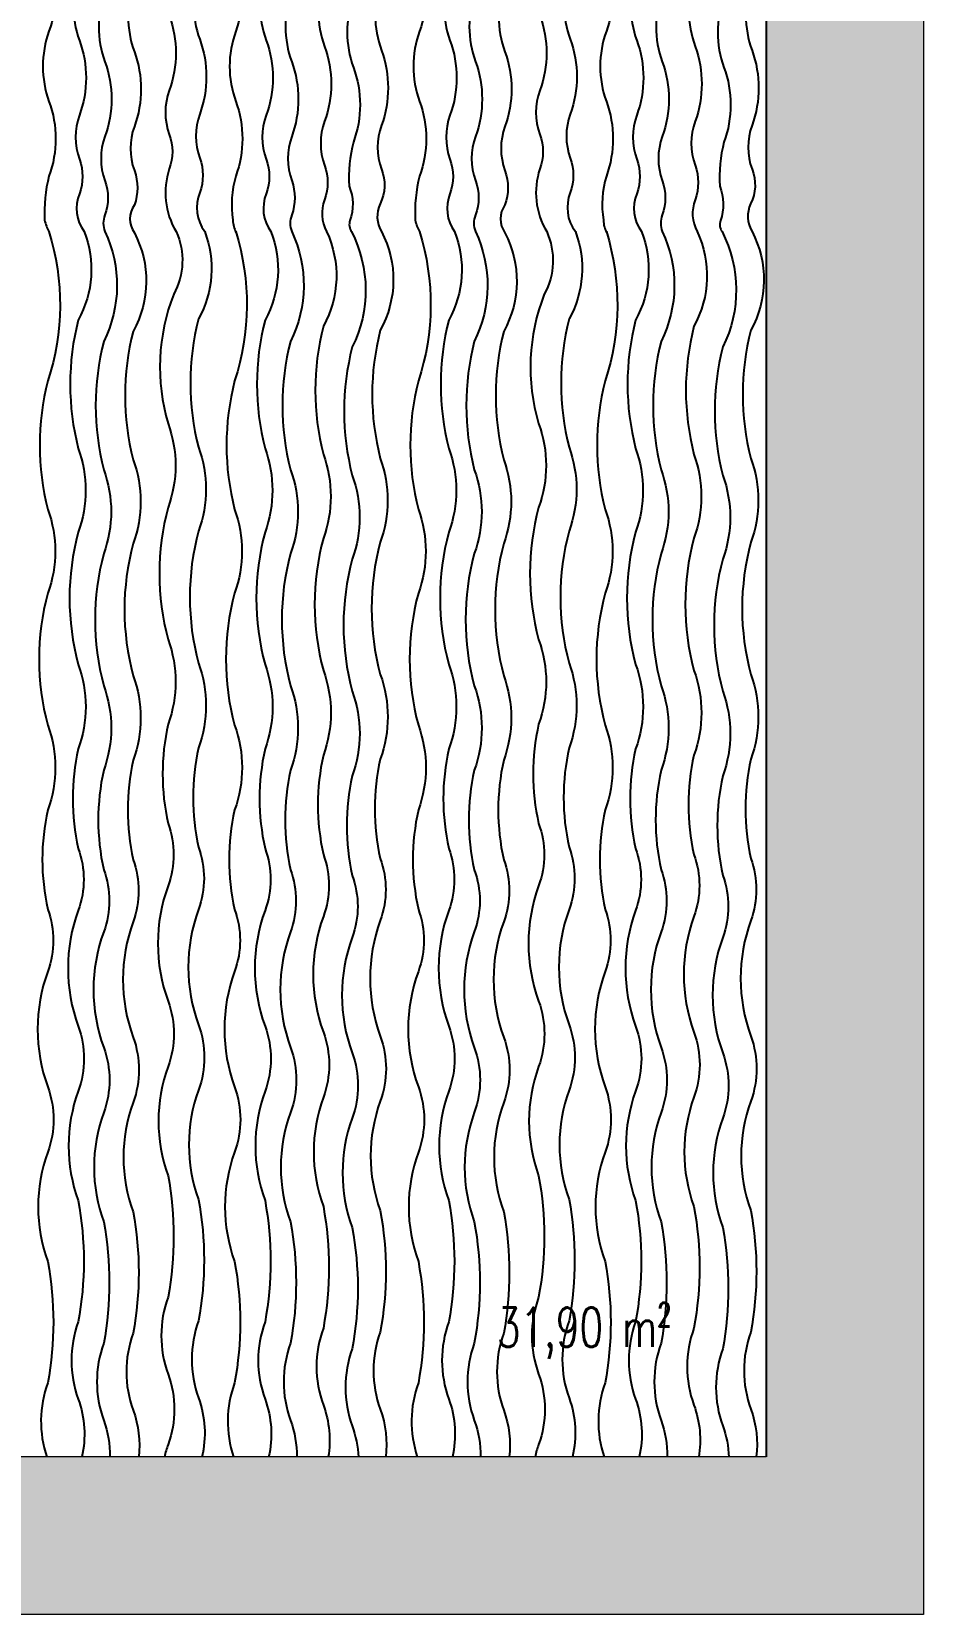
# Model space of a CAD drawing. Header units: metres. Extents: x -442 to 316, y -503 to 125.
# Drawn here: x -20.5 to -18.232, y -82.679 to -78.657 of the extents above; entities that cross this region are included whole.
import ezdxf

# ---------------------------------------------------------------- set-up
doc = ezdxf.new("R2010")
doc.units = ezdxf.units.M
doc.layers.add('FLOATING-WINDOWS', color=2, linetype='Continuous', plot=False)
for name, color, linetype in [('popis', 6, 'Continuous'), ('SRAFA', 251, 'Continuous'), ('ZDIVO', 1, 'Continuous')]:
    doc.layers.add(name, color=color, linetype=linetype)
doc.styles.add('ROMANS', font='romans.shx', dxfattribs={"width": 0.7})

msp = doc.modelspace()

# ---------------------------------------------------------------- hatches: boundary and pattern name
at = {"layer": 'SRAFA', "linetype": 'Continuous', "lineweight": 0}
msp.add_hatch(color=256, dxfattribs=at).paths.add_polyline_path([(-23.53234, -70.084794), (-23.53234, -70.484794), (-25.180584, -70.484794), (-25.180584, -70.584794), (-23.53234, -70.584794), (-23.53234, -71.184794), (-23.53234, -72.864794), (-24.13234, -72.864794), (-24.13234, -73.164794), (-18.63234, -73.164794), (-18.63234, -82.279256), (-22.28234, -82.279256), (-23.176403, -79.208141), (-23.560907, -79.3184), (-22.583758, -82.679256), (-18.23234, -82.679256), (-18.23234, -72.864794), (-23.23234, -72.864794), (-23.23234, -70.084794)])

# ---------------------------------------------------------------- linework, layer by layer
at = {"layer": 'FLOATING-WINDOWS', "linetype": 'Continuous', "lineweight": 0, "flags": 128}
msp.add_lwpolyline([(-25.738807, -72.064599), (-23.53234, -72.064599), (-23.53234, -72.864794), (-24.13234, -72.864794), (-24.13234, -73.164794), (-18.63234, -73.164794), (-18.63234, -82.279256), (-22.28234, -82.279256), (-23.176403, -79.208141), (-23.406579, -79.273072), (-24.19839, -76.466149, 0.46797345), (-25.123326, -75.98672), (-25.584384, -73.164794), (-25.559053, -73.164794), (-25.738807, -72.064599)], format="xyb", close=True, dxfattribs=at)
at = {"layer": 'FLOATING-WINDOWS', "linetype": 'Continuous', "lineweight": 0}
msp.add_lwpolyline([(-22.13234, -73.164794), (-18.63234, -73.164794), (-18.63234, -82.279256), (-22.13234, -82.279256)], close=True, dxfattribs=at)
at = {"layer": 'SRAFA', "linetype": 'Continuous', "flags": 128}
for points in [[(-20.150099, -74.416627, 0.11028975), (-20.150099, -74.669504, -0.1768325), (-20.150099, -74.82722, 0.1768325), (-20.150099, -75.120971, -0.1768325), (-20.150099, -75.286575, 0.1768325), (-20.150099, -75.564478, -0.0913995), (-20.150099, -75.873039, 0.1768325), (-20.150099, -76.068934, -0.1768325), (-20.150099, -76.247489, 0.1768325), (-20.150099, -76.420848, -0.15410988), (-20.150099, -76.733399, 0.1768325), (-20.150099, -76.913931, -0.1768325), (-20.150099, -77.049093, 0.1768325), (-20.150099, -77.262349, -0.1768325), (-20.150099, -77.627602, 0.1768325), (-20.150099, -77.785963, -0.1768325), (-20.150099, -78.068748, 0.1768325), (-20.150099, -78.257143, -0.1768325), (-20.150099, -78.437835, 0.1768325), (-20.150099, -78.615857, -0.1768325), (-20.150099, -78.805889, 0.1768325), (-20.150099, -78.917776, -0.1768325), (-20.150099, -79.005325, 0.22054268), (-20.132573, -79.164794, 5.65506899)], [(-19.207674, -74.416627, 0.11028975), (-19.207674, -74.669504, -0.1768325), (-19.207674, -74.82722, 0.1768325), (-19.207674, -75.120971, -0.1768325), (-19.207674, -75.286575, 0.1768325), (-19.207674, -75.564478, -0.0913995), (-19.207674, -75.873039, 0.1768325), (-19.207674, -76.068934, -0.1768325), (-19.207674, -76.247489, 0.1768325), (-19.207674, -76.420848, -0.15410988), (-19.207674, -76.733399, 0.1768325), (-19.207674, -76.913931, -0.1768325), (-19.207674, -77.049093, 0.1768325), (-19.207674, -77.262349, -0.1768325), (-19.207674, -77.627602, 0.1768325), (-19.207674, -77.785963, -0.1768325), (-19.207674, -78.068748, 0.1768325), (-19.207674, -78.257143, -0.1768325), (-19.207674, -78.437835, 0.1768325), (-19.207674, -78.615857, -0.1768325), (-19.207674, -78.805889, 0.1768325), (-19.207674, -78.917776, -0.1768325), (-19.207674, -79.005325, 0.22054268), (-19.190147, -79.164794, 5.65506899)], [(-20.456047, -74.419662, -0.1768325), (-20.456047, -74.634553, 0.11028975), (-20.456047, -74.88743, -0.1768325), (-20.456047, -75.045146, 0.1768325), (-20.456047, -75.338897, -0.1768325), (-20.456047, -75.504501, 0.1768325), (-20.456047, -75.782404, -0.0913995), (-20.456047, -76.090965, 0.1768325), (-20.456047, -76.28686, -0.1768325), (-20.456047, -76.465415, 0.1768325), (-20.456047, -76.638774, -0.15410988), (-20.456047, -76.951325, 0.1768325), (-20.456047, -77.131858, -0.1768325), (-20.456047, -77.26702, 0.1768325), (-20.456047, -77.480275, -0.1768325), (-20.456047, -77.845528, 0.1768325), (-20.456047, -78.003889, -0.1768325), (-20.456047, -78.286674, 0.1768325), (-20.456047, -78.475069, -0.1768325), (-20.456047, -78.655761, 0.1768325), (-20.456047, -78.833783, -0.1768325), (-20.456047, -79.023815, 0.0773221), (-20.467097, -79.135702, 0.08286002), (-20.456047, -79.164794, -0.0587582)], [(-19.980994, -74.419662, -0.1768325), (-19.980994, -74.634553, 0.11028975), (-19.980994, -74.88743, -0.1768325), (-19.980994, -75.045146, 0.1768325), (-19.980994, -75.338897, -0.1768325), (-19.980994, -75.504501, 0.1768325), (-19.980994, -75.782404, -0.0913995), (-19.980994, -76.090965, 0.1768325), (-19.980994, -76.28686, -0.1768325), (-19.980994, -76.465415, 0.1768325), (-19.980994, -76.638774, -0.15410988), (-19.980994, -76.951325, 0.1768325), (-19.980994, -77.131858, -0.1768325), (-19.980994, -77.26702, 0.1768325), (-19.980994, -77.480275, -0.1768325), (-19.980994, -77.845528, 0.1768325), (-19.980994, -78.003889, -0.1768325), (-19.980994, -78.286674, 0.1768325), (-19.980994, -78.475069, -0.1768325), (-19.980994, -78.655761, 0.1768325), (-19.980994, -78.833783, -0.1768325), (-19.980994, -79.023815, 0.10914305), (-19.988514, -79.135702, 0.11412488), (-19.980397, -79.166728, -0.0587582)], [(-19.513622, -74.419662, -0.1768325), (-19.513622, -74.634553, 0.11028975), (-19.513622, -74.88743, -0.1768325), (-19.513622, -75.045146, 0.1768325), (-19.513622, -75.338897, -0.1768325), (-19.513622, -75.504501, 0.1768325), (-19.513622, -75.782404, -0.0913995), (-19.513622, -76.090965, 0.1768325), (-19.513622, -76.28686, -0.1768325), (-19.513622, -76.465415, 0.1768325), (-19.513622, -76.638774, -0.15410988), (-19.513622, -76.951325, 0.1768325), (-19.513622, -77.131858, -0.1768325), (-19.513622, -77.26702, 0.1768325), (-19.513622, -77.480275, -0.1768325), (-19.513622, -77.845528, 0.1768325), (-19.513622, -78.003889, -0.1768325), (-19.513622, -78.286674, 0.1768325), (-19.513622, -78.475069, -0.1768325), (-19.513622, -78.655761, 0.1768325), (-19.513622, -78.833783, -0.1768325), (-19.513622, -79.023815, 0.0773221), (-19.524672, -79.135702, 0.08286002), (-19.513622, -79.164794, -0.0587582)], [(-19.038569, -74.419662, -0.1768325), (-19.038569, -74.634553, 0.11028975), (-19.038569, -74.88743, -0.1768325), (-19.038569, -75.045146, 0.1768325), (-19.038569, -75.338897, -0.1768325), (-19.038569, -75.504501, 0.1768325), (-19.038569, -75.782404, -0.0913995), (-19.038569, -76.090965, 0.1768325), (-19.038569, -76.28686, -0.1768325), (-19.038569, -76.465415, 0.1768325), (-19.038569, -76.638774, -0.15410988), (-19.038569, -76.951325, 0.1768325), (-19.038569, -77.131858, -0.1768325), (-19.038569, -77.26702, 0.1768325), (-19.038569, -77.480275, -0.1768325), (-19.038569, -77.845528, 0.1768325), (-19.038569, -78.003889, -0.1768325), (-19.038569, -78.286674, 0.1768325), (-19.038569, -78.475069, -0.1768325), (-19.038569, -78.655761, 0.1768325), (-19.038569, -78.833783, -0.1768325), (-19.038569, -79.023815, 0.10914305), (-19.046088, -79.135702, 0.11412488), (-19.037971, -79.166728, -0.0587582)], [(-20.37866, -74.479711, 0.11028975), (-20.37866, -74.732588, -0.1768325), (-20.37866, -74.890305, 0.1768325), (-20.37866, -75.184055, -0.1768325), (-20.37866, -75.349659, 0.1768325), (-20.37866, -75.627563, -0.0913995), (-20.37866, -75.936124, 0.1768325), (-20.37866, -76.132018, -0.1768325), (-20.37866, -76.310574, 0.1768325), (-20.37866, -76.483933, -0.15410988), (-20.37866, -76.796483, 0.1768325), (-20.37866, -76.977016, -0.1768325), (-20.37866, -77.112178, 0.1768325), (-20.37866, -77.325434, -0.1768325), (-20.37866, -77.690687, 0.1768325), (-20.37866, -77.849047, -0.1768325), (-20.37866, -78.131833, 0.1768325), (-20.37866, -78.320228, -0.1768325), (-20.37866, -78.50092, 0.1768325), (-20.37866, -78.678941, -0.1768325), (-20.37866, -78.868973, 0.1768325), (-20.37866, -78.980861, -0.1768325), (-20.37866, -79.06841, 0.25763467), (-20.366929, -79.164794)], [(-20.072712, -74.476843, 0.11028975), (-20.072712, -74.72972, -0.1768325), (-20.072712, -74.887437, 0.1768325), (-20.072712, -75.181187, -0.1768325), (-20.072712, -75.346791, 0.1768325), (-20.072712, -75.624695, -0.0913995), (-20.072712, -75.933256, 0.1768325), (-20.072712, -76.12915, -0.1768325), (-20.072712, -76.307706, 0.1768325), (-20.072712, -76.481065, -0.15410988), (-20.072712, -76.793615, 0.1768325), (-20.072712, -76.974148, -0.1768325), (-20.072712, -77.10931, 0.1768325), (-20.072712, -77.322566, -0.1768325), (-20.072712, -77.687819, 0.1768325), (-20.072712, -77.846179, -0.1768325), (-20.072712, -78.128965, 0.1768325), (-20.072712, -78.31736, -0.1768325), (-20.072712, -78.498052, 0.1768325), (-20.072712, -78.676073, -0.1768325), (-20.072712, -78.866105, 0.1768325), (-20.072712, -78.977993, -0.1768325), (-20.072712, -79.065542, 0.26246864), (-20.059868, -79.164794)], [(-19.903608, -74.479711, 0.11028975), (-19.903608, -74.732588, -0.1768325), (-19.903608, -74.890305, 0.1768325), (-19.903608, -75.184055, -0.1768325), (-19.903608, -75.349659, 0.1768325), (-19.903608, -75.627563, -0.0913995), (-19.903608, -75.936124, 0.1768325), (-19.903608, -76.132018, -0.1768325), (-19.903608, -76.310574, 0.1768325), (-19.903608, -76.483933, -0.15410988), (-19.903608, -76.796483, 0.1768325), (-19.903608, -76.977016, -0.1768325), (-19.903608, -77.112178, 0.1768325), (-19.903608, -77.325434, -0.1768325), (-19.903608, -77.690687, 0.1768325), (-19.903608, -77.849047, -0.1768325), (-19.903608, -78.131833, 0.1768325), (-19.903608, -78.320228, -0.1768325), (-19.903608, -78.50092, 0.1768325), (-19.903608, -78.678941, -0.1768325), (-19.903608, -78.868973, 0.1768325), (-19.903608, -78.980861, -0.1768325), (-19.903608, -79.06841, 0.25763467), (-19.891877, -79.164794)], [(-19.755218, -74.495151, 0.11028975), (-19.755218, -74.748028, -0.1768325), (-19.755218, -74.905744, 0.1768325), (-19.755218, -75.199495, -0.1768325), (-19.755218, -75.365099, 0.1768325), (-19.755218, -75.643002, -0.0913995), (-19.755218, -75.951564, 0.1768325), (-19.755218, -76.147458, -0.1768325), (-19.755218, -76.326014, 0.1768325), (-19.755218, -76.499372, -0.15410988), (-19.755218, -76.811923, 0.1768325), (-19.755218, -76.992456, -0.1768325), (-19.755218, -77.127618, 0.1768325), (-19.755218, -77.340874, -0.1768325), (-19.755218, -77.706126, 0.1768325), (-19.755218, -77.864487, -0.1768325), (-19.755218, -78.147272, 0.1768325), (-19.755218, -78.335668, -0.1768325), (-19.755218, -78.516359, 0.1768325), (-19.755218, -78.694381, -0.1768325), (-19.755218, -78.884413, 0.1768325), (-19.755218, -78.9963, -0.1768325), (-19.755218, -79.08385, 0.21873872), (-19.750155, -79.164794)], [(-19.436235, -74.479711, 0.11028975), (-19.436235, -74.732588, -0.1768325), (-19.436235, -74.890305, 0.1768325), (-19.436235, -75.184055, -0.1768325), (-19.436235, -75.349659, 0.1768325), (-19.436235, -75.627563, -0.0913995), (-19.436235, -75.936124, 0.1768325), (-19.436235, -76.132018, -0.1768325), (-19.436235, -76.310574, 0.1768325), (-19.436235, -76.483933, -0.15410988), (-19.436235, -76.796483, 0.1768325), (-19.436235, -76.977016, -0.1768325), (-19.436235, -77.112178, 0.1768325), (-19.436235, -77.325434, -0.1768325), (-19.436235, -77.690687, 0.1768325), (-19.436235, -77.849047, -0.1768325), (-19.436235, -78.131833, 0.1768325), (-19.436235, -78.320228, -0.1768325), (-19.436235, -78.50092, 0.1768325), (-19.436235, -78.678941, -0.1768325), (-19.436235, -78.868973, 0.1768325), (-19.436235, -78.980861, -0.1768325), (-19.436235, -79.06841, 0.25763467), (-19.424504, -79.164794)], [(-19.130286, -74.476843, 0.11028975), (-19.130286, -74.72972, -0.1768325), (-19.130286, -74.887437, 0.1768325), (-19.130286, -75.181187, -0.1768325), (-19.130286, -75.346791, 0.1768325), (-19.130286, -75.624695, -0.0913995), (-19.130286, -75.933256, 0.1768325), (-19.130286, -76.12915, -0.1768325), (-19.130286, -76.307706, 0.1768325), (-19.130286, -76.481065, -0.15410988), (-19.130286, -76.793615, 0.1768325), (-19.130286, -76.974148, -0.1768325), (-19.130286, -77.10931, 0.1768325), (-19.130286, -77.322566, -0.1768325), (-19.130286, -77.687819, 0.1768325), (-19.130286, -77.846179, -0.1768325), (-19.130286, -78.128965, 0.1768325), (-19.130286, -78.31736, -0.1768325), (-19.130286, -78.498052, 0.1768325), (-19.130286, -78.676073, -0.1768325), (-19.130286, -78.866105, 0.1768325), (-19.130286, -78.977993, -0.1768325), (-19.130286, -79.065542, 0.26246864), (-19.117443, -79.164794)], [(-18.961183, -74.479711, 0.11028975), (-18.961183, -74.732588, -0.1768325), (-18.961183, -74.890305, 0.1768325), (-18.961183, -75.184055, -0.1768325), (-18.961183, -75.349659, 0.1768325), (-18.961183, -75.627563, -0.0913995), (-18.961183, -75.936124, 0.1768325), (-18.961183, -76.132018, -0.1768325), (-18.961183, -76.310574, 0.1768325), (-18.961183, -76.483933, -0.15410988), (-18.961183, -76.796483, 0.1768325), (-18.961183, -76.977016, -0.1768325), (-18.961183, -77.112178, 0.1768325), (-18.961183, -77.325434, -0.1768325), (-18.961183, -77.690687, 0.1768325), (-18.961183, -77.849047, -0.1768325), (-18.961183, -78.131833, 0.1768325), (-18.961183, -78.320228, -0.1768325), (-18.961183, -78.50092, 0.1768325), (-18.961183, -78.678941, -0.1768325), (-18.961183, -78.868973, 0.1768325), (-18.961183, -78.980861, -0.1768325), (-18.961183, -79.06841, 0.25763467), (-18.949452, -79.164794)], [(-18.812793, -74.495151, 0.11028975), (-18.812793, -74.748028, -0.1768325), (-18.812793, -74.905744, 0.1768325), (-18.812793, -75.199495, -0.1768325), (-18.812793, -75.365099, 0.1768325), (-18.812793, -75.643002, -0.0913995), (-18.812793, -75.951564, 0.1768325), (-18.812793, -76.147458, -0.1768325), (-18.812793, -76.326014, 0.1768325), (-18.812793, -76.499372, -0.15410988), (-18.812793, -76.811923, 0.1768325), (-18.812793, -76.992456, -0.1768325), (-18.812793, -77.127618, 0.1768325), (-18.812793, -77.340874, -0.1768325), (-18.812793, -77.706126, 0.1768325), (-18.812793, -77.864487, -0.1768325), (-18.812793, -78.147272, 0.1768325), (-18.812793, -78.335668, -0.1768325), (-18.812793, -78.516359, 0.1768325), (-18.812793, -78.694381, -0.1768325), (-18.812793, -78.884413, 0.1768325), (-18.812793, -78.9963, -0.1768325), (-18.812793, -79.08385, 0.21873872), (-18.807729, -79.164794)], [(-20.313824, -74.533886, 0.11028975), (-20.313824, -74.786763, -0.1768325), (-20.313824, -74.944479, 0.1768325), (-20.313824, -75.23823, -0.1768325), (-20.313824, -75.403834, 0.1768325), (-20.313824, -75.681738, -0.0913995), (-20.313824, -75.990299, 0.1768325), (-20.313824, -76.186193, -0.1768325), (-20.313824, -76.364749, 0.1768325), (-20.313824, -76.538107, -0.15410988), (-20.313824, -76.850658, 0.1768325), (-20.313824, -77.031191, -0.1768325), (-20.313824, -77.166353, 0.1768325), (-20.313824, -77.379609, -0.1768325), (-20.313824, -77.744861, 0.1768325), (-20.313824, -77.903222, -0.1768325), (-20.313824, -78.186007, 0.1768325), (-20.313824, -78.374403, -0.1768325), (-20.313824, -78.555094, 0.1768325), (-20.313824, -78.733116, -0.1768325), (-20.313824, -78.923148, 0.1768325), (-20.313824, -79.035035, -0.1768325), (-20.313824, -79.122585, 0.19610001), (-20.313824, -79.164794, 5.65506899)], [(-20.23895, -74.508386, 0.11028975), (-20.23895, -74.761263, -0.1768325), (-20.23895, -74.918979, 0.1768325), (-20.23895, -75.21273, -0.1768325), (-20.23895, -75.378334, 0.1768325), (-20.23895, -75.656237, -0.0913995), (-20.23895, -75.964798, 0.1768325), (-20.23895, -76.160693, -0.1768325), (-20.23895, -76.339248, 0.1768325), (-20.23895, -76.512607, -0.15410988), (-20.23895, -76.825158, 0.1768325), (-20.23895, -77.005691, -0.1768325), (-20.23895, -77.140853, 0.1768325), (-20.23895, -77.354108, -0.1768325), (-20.23895, -77.719361, 0.1768325), (-20.23895, -77.877722, -0.1768325), (-20.23895, -78.160507, 0.1768325), (-20.23895, -78.348902, -0.1768325), (-20.23895, -78.529594, 0.1768325), (-20.23895, -78.707616, -0.1768325), (-20.23895, -78.897648, 0.1768325), (-20.23895, -79.009535, -0.1768325), (-20.23895, -79.097084, 0.31345184), (-20.23895, -79.167837, 5.65506899)], [(-19.838771, -74.533886, 0.11028975), (-19.838771, -74.786763, -0.1768325), (-19.838771, -74.944479, 0.1768325), (-19.838771, -75.23823, -0.1768325), (-19.838771, -75.403834, 0.1768325), (-19.838771, -75.681738, -0.0913995), (-19.838771, -75.990299, 0.1768325), (-19.838771, -76.186193, -0.1768325), (-19.838771, -76.364749, 0.1768325), (-19.838771, -76.538107, -0.15410988), (-19.838771, -76.850658, 0.1768325), (-19.838771, -77.031191, -0.1768325), (-19.838771, -77.166353, 0.1768325), (-19.838771, -77.379609, -0.1768325), (-19.838771, -77.744861, 0.1768325), (-19.838771, -77.903222, -0.1768325), (-19.838771, -78.186007, 0.1768325), (-19.838771, -78.374403, -0.1768325), (-19.838771, -78.555094, 0.1768325), (-19.838771, -78.733116, -0.1768325), (-19.838771, -78.923148, 0.1768325), (-19.838771, -79.035035, -0.1768325), (-19.838771, -79.122585, 0.17690161), (-19.838771, -79.164794, 5.65506899)], [(-19.61053, -74.505343, 0.11028975), (-19.61053, -74.75822, -0.1768325), (-19.61053, -74.915936, 0.1768325), (-19.61053, -75.209687, -0.1768325), (-19.61053, -75.375291, 0.1768325), (-19.61053, -75.653194, -0.0913995), (-19.61053, -75.961756, 0.1768325), (-19.61053, -76.15765, -0.1768325), (-19.61053, -76.336206, 0.1768325), (-19.61053, -76.509564, -0.15410988), (-19.61053, -76.822115, 0.1768325), (-19.61053, -77.002648, -0.1768325), (-19.61053, -77.13781, 0.1768325), (-19.61053, -77.351066, -0.1768325), (-19.61053, -77.716318, 0.1768325), (-19.61053, -77.874679, -0.1768325), (-19.61053, -78.157464, 0.1768325), (-19.61053, -78.34586, -0.1768325), (-19.61053, -78.526551, 0.1768325), (-19.61053, -78.704573, -0.1768325), (-19.61053, -78.894605, 0.1768325), (-19.61053, -79.006492, -0.21510528), (-19.614019, -79.094042, 0.2494926), (-19.61053, -79.164794, 5.65506899)], [(-19.371398, -74.533886, 0.11028975), (-19.371398, -74.786763, -0.1768325), (-19.371398, -74.944479, 0.1768325), (-19.371398, -75.23823, -0.1768325), (-19.371398, -75.403834, 0.1768325), (-19.371398, -75.681738, -0.0913995), (-19.371398, -75.990299, 0.1768325), (-19.371398, -76.186193, -0.1768325), (-19.371398, -76.364749, 0.1768325), (-19.371398, -76.538107, -0.15410988), (-19.371398, -76.850658, 0.1768325), (-19.371398, -77.031191, -0.1768325), (-19.371398, -77.166353, 0.1768325), (-19.371398, -77.379609, -0.1768325), (-19.371398, -77.744861, 0.1768325), (-19.371398, -77.903222, -0.1768325), (-19.371398, -78.186007, 0.1768325), (-19.371398, -78.374403, -0.1768325), (-19.371398, -78.555094, 0.1768325), (-19.371398, -78.733116, -0.1768325), (-19.371398, -78.923148, 0.1768325), (-19.371398, -79.035035, -0.1768325), (-19.371398, -79.122585, 0.19610001), (-19.371398, -79.164794, 5.65506899)], [(-19.296525, -74.508386, 0.11028975), (-19.296525, -74.761263, -0.1768325), (-19.296525, -74.918979, 0.1768325), (-19.296525, -75.21273, -0.1768325), (-19.296525, -75.378334, 0.1768325), (-19.296525, -75.656237, -0.0913995), (-19.296525, -75.964798, 0.1768325), (-19.296525, -76.160693, -0.1768325), (-19.296525, -76.339248, 0.1768325), (-19.296525, -76.512607, -0.15410988), (-19.296525, -76.825158, 0.1768325), (-19.296525, -77.005691, -0.1768325), (-19.296525, -77.140853, 0.1768325), (-19.296525, -77.354108, -0.1768325), (-19.296525, -77.719361, 0.1768325), (-19.296525, -77.877722, -0.1768325), (-19.296525, -78.160507, 0.1768325), (-19.296525, -78.348902, -0.1768325), (-19.296525, -78.529594, 0.1768325), (-19.296525, -78.707616, -0.1768325), (-19.296525, -78.897648, 0.1768325), (-19.296525, -79.009535, -0.1768325), (-19.296525, -79.097084, 0.31345184), (-19.296525, -79.167837, 5.65506899)], [(-18.896346, -74.533886, 0.11028975), (-18.896346, -74.786763, -0.1768325), (-18.896346, -74.944479, 0.1768325), (-18.896346, -75.23823, -0.1768325), (-18.896346, -75.403834, 0.1768325), (-18.896346, -75.681738, -0.0913995), (-18.896346, -75.990299, 0.1768325), (-18.896346, -76.186193, -0.1768325), (-18.896346, -76.364749, 0.1768325), (-18.896346, -76.538107, -0.15410988), (-18.896346, -76.850658, 0.1768325), (-18.896346, -77.031191, -0.1768325), (-18.896346, -77.166353, 0.1768325), (-18.896346, -77.379609, -0.1768325), (-18.896346, -77.744861, 0.1768325), (-18.896346, -77.903222, -0.1768325), (-18.896346, -78.186007, 0.1768325), (-18.896346, -78.374403, -0.1768325), (-18.896346, -78.555094, 0.1768325), (-18.896346, -78.733116, -0.1768325), (-18.896346, -78.923148, 0.1768325), (-18.896346, -79.035035, -0.1768325), (-18.896346, -79.122585, 0.17690161), (-18.896346, -79.164794, 5.65506899)], [(-18.668104, -74.505343, 0.11028975), (-18.668104, -74.75822, -0.1768325), (-18.668104, -74.915936, 0.1768325), (-18.668104, -75.209687, -0.1768325), (-18.668104, -75.375291, 0.1768325), (-18.668104, -75.653194, -0.0913995), (-18.668104, -75.961756, 0.1768325), (-18.668104, -76.15765, -0.1768325), (-18.668104, -76.336206, 0.1768325), (-18.668104, -76.509564, -0.15410988), (-18.668104, -76.822115, 0.1768325), (-18.668104, -77.002648, -0.1768325), (-18.668104, -77.13781, 0.1768325), (-18.668104, -77.351066, -0.1768325), (-18.668104, -77.716318, 0.1768325), (-18.668104, -77.874679, -0.1768325), (-18.668104, -78.157464, 0.1768325), (-18.668104, -78.34586, -0.1768325), (-18.668104, -78.526551, 0.1768325), (-18.668104, -78.704573, -0.1768325), (-18.668104, -78.894605, 0.1768325), (-18.668104, -79.006492, -0.21510528), (-18.671593, -79.094042, 0.2494926), (-18.668104, -79.164794, 5.65506899)], [(-19.681855, -74.548159, 0.11028975), (-19.681855, -74.801036, -0.1768325), (-19.681855, -74.958752, 0.1768325), (-19.681855, -75.252503, -0.1768325), (-19.681855, -75.418107, 0.1768325), (-19.681855, -75.69601, -0.0913995), (-19.681855, -76.004572, 0.1768325), (-19.681855, -76.200466, -0.1768325), (-19.681855, -76.379022, 0.1768325), (-19.681855, -76.55238, -0.15410988), (-19.681855, -76.864931, 0.1768325), (-19.681855, -77.045464, -0.1768325), (-19.681855, -77.180626, 0.1768325), (-19.681855, -77.393882, -0.1768325), (-19.681855, -77.759134, 0.1768325), (-19.681855, -77.917495, -0.1768325), (-19.681855, -78.20028, 0.1768325), (-19.681855, -78.388676, -0.1768325), (-19.681855, -78.569367, 0.1768325), (-19.681855, -78.747389, -0.1768325), (-19.681855, -78.937421, 0.07921408), (-19.692695, -79.049308, -0.18143638), (-19.690642, -79.136858, 0.23448804), (-19.686749, -79.164794, 0.06957736)], [(-18.73943, -74.548159, 0.11028975), (-18.73943, -74.801036, -0.1768325), (-18.73943, -74.958752, 0.1768325), (-18.73943, -75.252503, -0.1768325), (-18.73943, -75.418107, 0.1768325), (-18.73943, -75.69601, -0.0913995), (-18.73943, -76.004572, 0.1768325), (-18.73943, -76.200466, -0.1768325), (-18.73943, -76.379022, 0.1768325), (-18.73943, -76.55238, -0.15410988), (-18.73943, -76.864931, 0.1768325), (-18.73943, -77.045464, -0.1768325), (-18.73943, -77.180626, 0.1768325), (-18.73943, -77.393882, -0.1768325), (-18.73943, -77.759134, 0.1768325), (-18.73943, -77.917495, -0.1768325), (-18.73943, -78.20028, 0.1768325), (-18.73943, -78.388676, -0.1768325), (-18.73943, -78.569367, 0.1768325), (-18.73943, -78.747389, -0.1768325), (-18.73943, -78.937421, 0.07921408), (-18.75027, -79.049308, -0.18143638), (-18.748217, -79.136858, 0.23448804), (-18.744324, -79.164794, 0.06957736)], [(-20.456047, -79.164794), (-20.456047, -79.164794, -0.15592875), (-20.459092, -79.544487, 0.12559297), (-20.459092, -79.8708, -0.1768325), (-20.459092, -80.083717, 0.13179204), (-20.459092, -80.419662, -0.1768325), (-20.459092, -80.634553, 0.11028975), (-20.459092, -80.88743, -0.1768325), (-20.459092, -81.045146, 0.1768325), (-20.459092, -81.338897, -0.1768325), (-20.459092, -81.504501, 0.1768325), (-20.459092, -81.782404, -0.0913995), (-20.459092, -82.090965, 0.16957046), (-20.461747, -82.279256, 0.16957046)], [(-20.366929, -79.164794, -0.22434616), (-20.381705, -79.389646, 0.12559297), (-20.381705, -79.715958, -0.1768325), (-20.381705, -79.928876, 0.13179204), (-20.381705, -80.264821, -0.1768325), (-20.381705, -80.479711, 0.11028975), (-20.381705, -80.732588, -0.1768325), (-20.381705, -80.890305, 0.1768325), (-20.381705, -81.184055, -0.1768325), (-20.381705, -81.349659, 0.1768325), (-20.381705, -81.627563, -0.0913995), (-20.381705, -81.936124, 0.1768325), (-20.381705, -82.132018, -0.14463762), (-20.372452, -82.279256, -0.14463762)], [(-20.313824, -79.164794), (-20.313824, -79.164794, -0.23018048), (-20.316868, -79.443821, 0.12559297), (-20.316868, -79.770133, -0.1768325), (-20.316868, -79.983051, 0.13179204), (-20.316868, -80.318996, -0.1768325), (-20.316868, -80.533886, 0.11028975), (-20.316868, -80.786763, -0.1768325), (-20.316868, -80.944479, 0.1768325), (-20.316868, -81.23823, -0.1768325), (-20.316868, -81.403834, 0.1768325), (-20.316868, -81.681738, -0.0913995), (-20.316868, -81.990299, 0.1768325), (-20.316868, -82.186193, -0.09139929), (-20.301109, -82.279256, -0.09139929)], [(-20.132573, -79.164794), (-20.132573, -79.164794, -0.23405102), (-20.138769, -79.324211, 0.16783327), (-20.153144, -79.652874, -0.1768325), (-20.153144, -79.865791, 0.13179204), (-20.153144, -80.201736, -0.1768325), (-20.153144, -80.416627, 0.11028975), (-20.153144, -80.669504, -0.1768325), (-20.153144, -80.82722, 0.1768325), (-20.153144, -81.120971, -0.1768325), (-20.153144, -81.286575, 0.1768325), (-20.153144, -81.564478, -0.0913995), (-20.153144, -81.873039, 0.1768325), (-20.153144, -82.068934, -0.1768325), (-20.153144, -82.247489, 0.03277153), (-20.162434, -82.279256, 0.03277153)], [(-20.059868, -79.164794, -0.22128567), (-20.075756, -79.386778, 0.12559297), (-20.075756, -79.71309, -0.1768325), (-20.075756, -79.926008, 0.13179204), (-20.075756, -80.261953, -0.1768325), (-20.075756, -80.476843, 0.11028975), (-20.075756, -80.72972, -0.1768325), (-20.075756, -80.887437, 0.1768325), (-20.075756, -81.181187, -0.1768325), (-20.075756, -81.346791, 0.1768325), (-20.075756, -81.624695, -0.0913995), (-20.075756, -81.933256, 0.1768325), (-20.075756, -82.12915, -0.14752671), (-20.067175, -82.279256, -0.14752671)], [(-19.980994, -79.164794), (-19.980994, -79.164794, -0.15592875), (-19.984039, -79.544487, 0.12559297), (-19.984039, -79.8708, -0.1768325), (-19.984039, -80.083717, 0.13179204), (-19.984039, -80.419662, -0.1768325), (-19.984039, -80.634553, 0.11028975), (-19.984039, -80.88743, -0.1768325), (-19.984039, -81.045146, 0.1768325), (-19.984039, -81.338897, -0.1768325), (-19.984039, -81.504501, 0.1768325), (-19.984039, -81.782404, -0.0913995), (-19.984039, -82.090965, 0.16957046), (-19.986695, -82.279256, 0.16957046)], [(-19.891877, -79.164794, -0.22434616), (-19.906653, -79.389646, 0.12559297), (-19.906653, -79.715958, -0.1768325), (-19.906653, -79.928876, 0.13179204), (-19.906653, -80.264821, -0.1768325), (-19.906653, -80.479711, 0.11028975), (-19.906653, -80.732588, -0.1768325), (-19.906653, -80.890305, 0.1768325), (-19.906653, -81.184055, -0.1768325), (-19.906653, -81.349659, 0.1768325), (-19.906653, -81.627563, -0.0913995), (-19.906653, -81.936124, 0.1768325), (-19.906653, -82.132018, -0.14463762), (-19.8974, -82.279256, -0.14463762)], [(-19.838771, -79.164794), (-19.838771, -79.164794, -0.23018048), (-19.841816, -79.443821, 0.12559297), (-19.841816, -79.770133, -0.1768325), (-19.841816, -79.983051, 0.13179204), (-19.841816, -80.318996, -0.1768325), (-19.841816, -80.533886, 0.11028975), (-19.841816, -80.786763, -0.1768325), (-19.841816, -80.944479, 0.1768325), (-19.841816, -81.23823, -0.1768325), (-19.841816, -81.403834, 0.1768325), (-19.841816, -81.681738, -0.0913995), (-19.841816, -81.990299, 0.1768325), (-19.841816, -82.186193, -0.09139929), (-19.826056, -82.279256, -0.09139929)], [(-19.750155, -79.164794, -0.24115448), (-19.758263, -79.405086, 0.12559297), (-19.758263, -79.731398, -0.1768325), (-19.758263, -79.944316, 0.13179204), (-19.758263, -80.280261, -0.1768325), (-19.758263, -80.495151, 0.11028975), (-19.758263, -80.748028, -0.1768325), (-19.758263, -80.905744, 0.1768325), (-19.758263, -81.199495, -0.1768325), (-19.758263, -81.365099, 0.1768325), (-19.758263, -81.643002, -0.0913995), (-19.758263, -81.951564, 0.1768325), (-19.758263, -82.147458, -0.12924022), (-19.745972, -82.279256, -0.12924022)], [(-19.686749, -79.164794), (-19.686749, -79.164794, -0.23844131), (-19.6849, -79.458093, 0.12559297), (-19.6849, -79.784406, -0.1768325), (-19.6849, -79.997324, 0.13179204), (-19.6849, -80.333269, -0.1768325), (-19.6849, -80.548159, 0.11028975), (-19.6849, -80.801036, -0.1768325), (-19.6849, -80.958752, 0.1768325), (-19.6849, -81.252503, -0.1768325), (-19.6849, -81.418107, 0.1768325), (-19.6849, -81.69601, -0.0913995), (-19.6849, -82.004572, 0.1768325), (-19.6849, -82.200466, -0.07759192), (-19.669324, -82.279256, -0.07759192)], [(-19.61053, -79.164794), (-19.61053, -79.164794, -0.25260046), (-19.613574, -79.415277, 0.12559297), (-19.613574, -79.74159, -0.1768325), (-19.613574, -79.954508, 0.13179204), (-19.613574, -80.290453, -0.1768325), (-19.613574, -80.505343, 0.11028975), (-19.613574, -80.75822, -0.1768325), (-19.613574, -80.915936, 0.1768325), (-19.613574, -81.209687, -0.1768325), (-19.613574, -81.375291, 0.1768325), (-19.613574, -81.653194, -0.0913995), (-19.613574, -81.961756, 0.1768325), (-19.613574, -82.15765, -0.11919665), (-19.599802, -82.279256, -0.11919665)], [(-19.513622, -79.164794), (-19.513622, -79.164794, -0.15592875), (-19.516666, -79.544487, 0.12559297), (-19.516666, -79.8708, -0.1768325), (-19.516666, -80.083717, 0.13179204), (-19.516666, -80.419662, -0.1768325), (-19.516666, -80.634553, 0.11028975), (-19.516666, -80.88743, -0.1768325), (-19.516666, -81.045146, 0.1768325), (-19.516666, -81.338897, -0.1768325), (-19.516666, -81.504501, 0.1768325), (-19.516666, -81.782404, -0.0913995), (-19.516666, -82.090965, 0.16957046), (-19.519322, -82.279256, 0.16957046)], [(-19.424504, -79.164794, -0.22434616), (-19.43928, -79.389646, 0.12559297), (-19.43928, -79.715958, -0.1768325), (-19.43928, -79.928876, 0.13179204), (-19.43928, -80.264821, -0.1768325), (-19.43928, -80.479711, 0.11028975), (-19.43928, -80.732588, -0.1768325), (-19.43928, -80.890305, 0.1768325), (-19.43928, -81.184055, -0.1768325), (-19.43928, -81.349659, 0.1768325), (-19.43928, -81.627563, -0.0913995), (-19.43928, -81.936124, 0.1768325), (-19.43928, -82.132018, -0.14463762), (-19.430027, -82.279256, -0.14463762)], [(-19.371398, -79.164794), (-19.371398, -79.164794, -0.23018048), (-19.374443, -79.443821, 0.12559297), (-19.374443, -79.770133, -0.1768325), (-19.374443, -79.983051, 0.13179204), (-19.374443, -80.318996, -0.1768325), (-19.374443, -80.533886, 0.11028975), (-19.374443, -80.786763, -0.1768325), (-19.374443, -80.944479, 0.1768325), (-19.374443, -81.23823, -0.1768325), (-19.374443, -81.403834, 0.1768325), (-19.374443, -81.681738, -0.0913995), (-19.374443, -81.990299, 0.1768325), (-19.374443, -82.186193, -0.09139929), (-19.358683, -82.279256, -0.09139929)], [(-19.190147, -79.164794), (-19.190147, -79.164794, -0.23405102), (-19.196344, -79.324211, 0.16783327), (-19.210719, -79.652874, -0.1768325), (-19.210719, -79.865791, 0.13179204), (-19.210719, -80.201736, -0.1768325), (-19.210719, -80.416627, 0.11028975), (-19.210719, -80.669504, -0.1768325), (-19.210719, -80.82722, 0.1768325), (-19.210719, -81.120971, -0.1768325), (-19.210719, -81.286575, 0.1768325), (-19.210719, -81.564478, -0.0913995), (-19.210719, -81.873039, 0.1768325), (-19.210719, -82.068934, -0.1768325), (-19.210719, -82.247489, 0.03277153), (-19.220009, -82.279256, 0.03277153)], [(-19.117443, -79.164794, -0.22128567), (-19.133331, -79.386778, 0.12559297), (-19.133331, -79.71309, -0.1768325), (-19.133331, -79.926008, 0.13179204), (-19.133331, -80.261953, -0.1768325), (-19.133331, -80.476843, 0.11028975), (-19.133331, -80.72972, -0.1768325), (-19.133331, -80.887437, 0.1768325), (-19.133331, -81.181187, -0.1768325), (-19.133331, -81.346791, 0.1768325), (-19.133331, -81.624695, -0.0913995), (-19.133331, -81.933256, 0.1768325), (-19.133331, -82.12915, -0.14752671), (-19.12475, -82.279256, -0.14752671)], [(-19.038569, -79.164794), (-19.038569, -79.164794, -0.15592875), (-19.041614, -79.544487, 0.12559297), (-19.041614, -79.8708, -0.1768325), (-19.041614, -80.083717, 0.13179204), (-19.041614, -80.419662, -0.1768325), (-19.041614, -80.634553, 0.11028975), (-19.041614, -80.88743, -0.1768325), (-19.041614, -81.045146, 0.1768325), (-19.041614, -81.338897, -0.1768325), (-19.041614, -81.504501, 0.1768325), (-19.041614, -81.782404, -0.0913995), (-19.041614, -82.090965, 0.16957046), (-19.044269, -82.279256, 0.16957046)], [(-18.949452, -79.164794, -0.22434616), (-18.964228, -79.389646, 0.12559297), (-18.964228, -79.715958, -0.1768325), (-18.964228, -79.928876, 0.13179204), (-18.964228, -80.264821, -0.1768325), (-18.964228, -80.479711, 0.11028975), (-18.964228, -80.732588, -0.1768325), (-18.964228, -80.890305, 0.1768325), (-18.964228, -81.184055, -0.1768325), (-18.964228, -81.349659, 0.1768325), (-18.964228, -81.627563, -0.0913995), (-18.964228, -81.936124, 0.1768325), (-18.964228, -82.132018, -0.14463762), (-18.954974, -82.279256, -0.14463762)], [(-18.896346, -79.164794), (-18.896346, -79.164794, -0.23018048), (-18.899391, -79.443821, 0.12559297), (-18.899391, -79.770133, -0.1768325), (-18.899391, -79.983051, 0.13179204), (-18.899391, -80.318996, -0.1768325), (-18.899391, -80.533886, 0.11028975), (-18.899391, -80.786763, -0.1768325), (-18.899391, -80.944479, 0.1768325), (-18.899391, -81.23823, -0.1768325), (-18.899391, -81.403834, 0.1768325), (-18.899391, -81.681738, -0.0913995), (-18.899391, -81.990299, 0.1768325), (-18.899391, -82.186193, -0.09139929), (-18.883631, -82.279256, -0.09139929)], [(-18.807729, -79.164794, -0.24115448), (-18.815838, -79.405086, 0.12559297), (-18.815838, -79.731398, -0.1768325), (-18.815838, -79.944316, 0.13179204), (-18.815838, -80.280261, -0.1768325), (-18.815838, -80.495151, 0.11028975), (-18.815838, -80.748028, -0.1768325), (-18.815838, -80.905744, 0.1768325), (-18.815838, -81.199495, -0.1768325), (-18.815838, -81.365099, 0.1768325), (-18.815838, -81.643002, -0.0913995), (-18.815838, -81.951564, 0.1768325), (-18.815838, -82.147458, -0.12924022), (-18.803547, -82.279256, -0.12924022)], [(-18.744324, -79.164794), (-18.744324, -79.164794, -0.23844131), (-18.742475, -79.458093, 0.12559297), (-18.742475, -79.784406, -0.1768325), (-18.742475, -79.997324, 0.13179204), (-18.742475, -80.333269, -0.1768325), (-18.742475, -80.548159, 0.11028975), (-18.742475, -80.801036, -0.1768325), (-18.742475, -80.958752, 0.1768325), (-18.742475, -81.252503, -0.1768325), (-18.742475, -81.418107, 0.1768325), (-18.742475, -81.69601, -0.0913995), (-18.742475, -82.004572, 0.1768325), (-18.742475, -82.200466, -0.07759192), (-18.726899, -82.279256, -0.07759192)], [(-18.668104, -79.164794), (-18.668104, -79.164794, -0.25260046), (-18.671149, -79.415277, 0.12559297), (-18.671149, -79.74159, -0.1768325), (-18.671149, -79.954508, 0.13179204), (-18.671149, -80.290453, -0.1768325), (-18.671149, -80.505343, 0.11028975), (-18.671149, -80.75822, -0.1768325), (-18.671149, -80.915936, 0.1768325), (-18.671149, -81.209687, -0.1768325), (-18.671149, -81.375291, 0.1768325), (-18.671149, -81.653194, -0.0913995), (-18.671149, -81.961756, 0.1768325), (-18.671149, -82.15765, -0.11919665), (-18.657377, -82.279256, -0.11919665)], [(-20.23895, -79.167837), (-20.23895, -79.167837, -0.25260046), (-20.241995, -79.41832, 0.12559297), (-20.241995, -79.744633, -0.1768325), (-20.241995, -79.95755, 0.13179204), (-20.241995, -80.293495, -0.1768325), (-20.241995, -80.508386, 0.11028975), (-20.241995, -80.761263, -0.1768325), (-20.241995, -80.918979, 0.1768325), (-20.241995, -81.21273, -0.1768325), (-20.241995, -81.378334, 0.1768325), (-20.241995, -81.656237, -0.0913995), (-20.241995, -81.964798, 0.1768325), (-20.241995, -82.160693, -0.11621309), (-20.22786, -82.279256, -0.11621309)], [(-19.296525, -79.167837), (-19.296525, -79.167837, -0.25260046), (-19.29957, -79.41832, 0.12559297), (-19.29957, -79.744633, -0.1768325), (-19.29957, -79.95755, 0.13179204), (-19.29957, -80.293495, -0.1768325), (-19.29957, -80.508386, 0.11028975), (-19.29957, -80.761263, -0.1768325), (-19.29957, -80.918979, 0.1768325), (-19.29957, -81.21273, -0.1768325), (-19.29957, -81.378334, 0.1768325), (-19.29957, -81.656237, -0.0913995), (-19.29957, -81.964798, 0.1768325), (-19.29957, -82.160693, -0.11621309), (-19.285435, -82.279256, -0.11621309)]]:
    msp.add_lwpolyline(points, format="xyb", dxfattribs=at)
at = {"layer": 'ZDIVO', "linetype": 'Continuous', "lineweight": 0}
for p, q in [((-18.23234, -72.864794), (-18.23234, -82.679256)), ((-18.63234, -82.279256), (-22.28234, -82.279256)), ((-18.23234, -82.679256), (-22.583758, -82.679256))]:
    msp.add_line(p, q, dxfattribs=at)
at = {"layer": 'ZDIVO', "linetype": 'ByBlock'}
msp.add_line((-18.63234, -73.164794), (-18.63234, -82.279256), dxfattribs=at)

# ---------------------------------------------------------------- texts
at = {"layer": 'popis', "linetype": 'Continuous', "insert": (-19.31689, -81.732984), "char_height": 0.1, "width": 3.41806532, "attachment_point": 1, "style": 'ROMANS'}
msp.add_mtext('\\P31,90 m²', dxfattribs=at)

doc.saveas('drawing.dxf')
